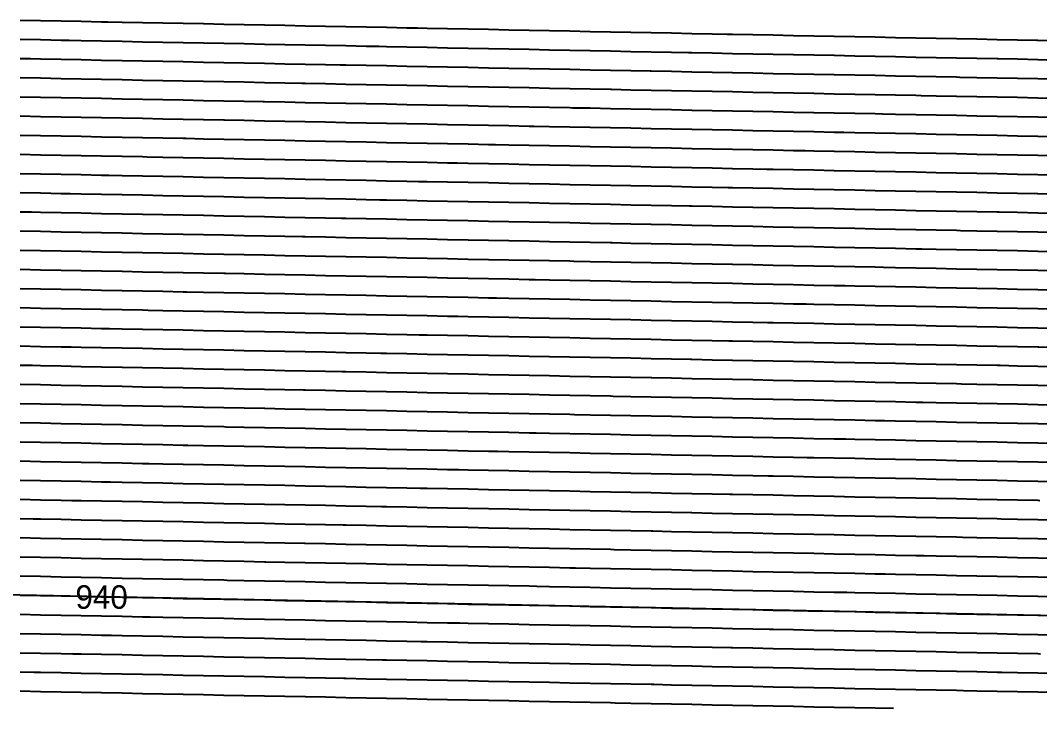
# Model space of a CAD drawing. Header units: metres. Extents: x 2416 to 4584, y 31 to 133.
# Drawn here: x 3810.2 to 3918.8, y 32.7 to 106 of the extents above; entities that cross this region are included whole.
import ezdxf
from ezdxf.enums import TextEntityAlignment as Align

# ---------------------------------------------------------------- set-up
doc = ezdxf.new("R2010")
doc.units = ezdxf.units.M
for name, color, linetype in [('Vs_1000', 7, 'Continuous'), ('Vs_1020', 7, 'Continuous'), ('Vs_1040', 7, 'Continuous'), ('Vs_340', 7, 'Continuous'), ('Vs_360', 7, 'Continuous'), ('Vs_380', 7, 'Continuous'), ('Vs_400', 7, 'Continuous'), ('Vs_420', 7, 'Continuous'), ('Vs_440', 7, 'Continuous'), ('Vs_460', 7, 'Continuous'), ('Vs_480', 7, 'Continuous'), ('Vs_500', 7, 'Continuous'), ('Vs_520', 7, 'Continuous'), ('Vs_540', 7, 'Continuous'), ('Vs_560', 7, 'Continuous'), ('Vs_580', 7, 'Continuous'), ('Vs_600', 7, 'Continuous'), ('Vs_620', 7, 'Continuous'), ('Vs_640', 7, 'Continuous'), ('Vs_660', 7, 'Continuous'), ('Vs_680', 7, 'Continuous'), ('Vs_700', 7, 'Continuous'), ('Vs_720', 7, 'Continuous'), ('Vs_740', 7, 'Continuous'), ('Vs_760', 7, 'Continuous'), ('Vs_780', 7, 'Continuous'), ('Vs_800', 7, 'Continuous'), ('Vs_820', 7, 'Continuous'), ('Vs_840', 7, 'Continuous'), ('Vs_860', 7, 'Continuous'), ('Vs_880', 7, 'Continuous'), ('Vs_900', 7, 'Continuous'), ('Vs_920', 7, 'Continuous'), ('Vs_940', 7, 'Continuous'), ('Vs_960', 7, 'Continuous'), ('Vs_980', 7, 'Continuous')]:
    doc.layers.add(name, color=color, linetype=linetype)

msp = doc.modelspace()

# ---------------------------------------------------------------- linework, layer by layer
at = {"layer": 'Vs_1000'}
msp.add_lwpolyline([(3920.77, 36.45), (3918.6, 36.5), (3916.44, 36.54), (3914.78, 36.57), (3914.27, 36.58), (3912.1, 36.63), (3909.93, 36.67), (3907.76, 36.71), (3905.59, 36.75), (3903.43, 36.8), (3901.26, 36.84), (3899.09, 36.88), (3896.92, 36.93), (3894.75, 36.97), (3892.59, 37.01), (3890.42, 37.06), (3888.25, 37.1), (3886.08, 37.14), (3883.91, 37.18), (3881.79, 37.23), (3881.75, 37.23), (3879.58, 37.27), (3877.41, 37.31), (3875.24, 37.36), (3873.07, 37.4), (3870.91, 37.44), (3868.74, 37.48), (3866.57, 37.53), (3864.4, 37.57), (3862.23, 37.61), (3860.07, 37.66), (3857.9, 37.7), (3855.73, 37.74), (3853.56, 37.79), (3851.39, 37.83), (3849.22, 37.87), (3848.8, 37.88), (3847.06, 37.91), (3844.89, 37.96), (3842.72, 38), (3840.55, 38.04), (3838.38, 38.09), (3836.22, 38.13), (3834.05, 38.17), (3831.88, 38.21), (3829.71, 38.26), (3827.54, 38.3), (3825.38, 38.34), (3823.21, 38.39), (3821.04, 38.43), (3818.87, 38.47), (3816.7, 38.51), (3815.8, 38.53), (3814.54, 38.56), (3812.37, 38.6), (3810.2, 38.64)], dxfattribs=at)
at = {"layer": 'Vs_1020'}
msp.add_lwpolyline([(3920.77, 34.41), (3918.6, 34.46), (3916.44, 34.5), (3914.27, 34.54), (3912.1, 34.58), (3910.67, 34.61), (3909.93, 34.63), (3907.76, 34.67), (3905.59, 34.71), (3903.43, 34.76), (3901.26, 34.8), (3899.09, 34.84), (3896.92, 34.89), (3894.75, 34.93), (3892.59, 34.97), (3890.42, 35.01), (3888.25, 35.06), (3886.08, 35.1), (3883.91, 35.14), (3881.75, 35.19), (3879.58, 35.23), (3877.68, 35.27), (3877.41, 35.27), (3875.24, 35.31), (3873.07, 35.36), (3870.91, 35.4), (3868.74, 35.44), (3866.57, 35.49), (3864.4, 35.53), (3862.23, 35.57), (3860.07, 35.62), (3857.9, 35.66), (3855.73, 35.7), (3853.56, 35.74), (3851.39, 35.79), (3849.22, 35.83), (3847.06, 35.87), (3844.89, 35.92), (3844.68, 35.92), (3842.72, 35.96), (3840.55, 36), (3838.38, 36.04), (3836.22, 36.09), (3834.05, 36.13), (3831.88, 36.17), (3829.71, 36.22), (3827.54, 36.26), (3825.38, 36.3), (3823.21, 36.34), (3821.04, 36.39), (3818.87, 36.43), (3816.7, 36.47), (3814.54, 36.52), (3812.37, 36.56), (3811.69, 36.57), (3810.2, 36.6)], dxfattribs=at)
at = {"layer": 'Vs_1040'}
msp.add_lwpolyline([(3903.24, 32.72), (3901.26, 32.76), (3899.09, 32.8), (3896.92, 32.84), (3894.75, 32.89), (3892.59, 32.93), (3890.42, 32.97), (3888.25, 33.02), (3886.08, 33.06), (3883.91, 33.1), (3881.75, 33.14), (3879.58, 33.19), (3877.41, 33.23), (3875.24, 33.27), (3873.56, 33.31), (3873.07, 33.32), (3870.91, 33.36), (3868.74, 33.4), (3866.57, 33.45), (3864.4, 33.49), (3862.23, 33.53), (3860.07, 33.57), (3857.9, 33.62), (3855.73, 33.66), (3853.56, 33.7), (3851.39, 33.75), (3849.22, 33.79), (3847.06, 33.83), (3844.89, 33.87), (3842.72, 33.92), (3840.57, 33.96), (3840.55, 33.96), (3838.38, 34), (3836.22, 34.05), (3834.05, 34.09), (3831.88, 34.13), (3829.71, 34.17), (3827.54, 34.22), (3825.38, 34.26), (3823.21, 34.3), (3821.04, 34.35), (3818.87, 34.39), (3816.7, 34.43), (3814.54, 34.48), (3812.37, 34.52), (3810.2, 34.56)], dxfattribs=at)
at = {"layer": 'Vs_340'}
msp.add_lwpolyline([(3920.77, 103.81), (3918.6, 103.86), (3918.5, 103.86), (3916.44, 103.9), (3914.27, 103.94), (3912.1, 103.99), (3909.93, 104.03), (3907.76, 104.07), (3905.59, 104.11), (3903.43, 104.16), (3901.26, 104.2), (3899.09, 104.24), (3896.92, 104.29), (3894.75, 104.33), (3892.59, 104.37), (3890.42, 104.42), (3888.25, 104.46), (3886.08, 104.5), (3885.51, 104.51), (3883.91, 104.54), (3881.75, 104.59), (3879.58, 104.63), (3877.41, 104.67), (3875.24, 104.72), (3873.07, 104.76), (3870.91, 104.8), (3868.74, 104.84), (3866.57, 104.89), (3864.4, 104.93), (3862.23, 104.97), (3860.07, 105.02), (3857.9, 105.06), (3855.73, 105.1), (3853.56, 105.15), (3852.52, 105.17), (3851.39, 105.19), (3849.22, 105.23), (3847.06, 105.27), (3844.89, 105.32), (3842.72, 105.36), (3840.55, 105.4), (3838.38, 105.45), (3836.22, 105.49), (3834.05, 105.53), (3831.88, 105.57), (3829.71, 105.62), (3827.54, 105.66), (3825.38, 105.7), (3823.21, 105.75), (3821.04, 105.79), (3819.52, 105.82), (3818.87, 105.83), (3816.7, 105.87), (3814.54, 105.92), (3812.37, 105.96), (3810.2, 106)], dxfattribs=at)
at = {"layer": 'Vs_360'}
msp.add_lwpolyline([(3920.77, 101.77), (3918.6, 101.82), (3916.44, 101.86), (3914.39, 101.9), (3914.27, 101.9), (3912.1, 101.94), (3909.93, 101.99), (3907.76, 102.03), (3905.59, 102.07), (3903.43, 102.12), (3901.26, 102.16), (3899.09, 102.2), (3896.92, 102.25), (3894.75, 102.29), (3892.59, 102.33), (3890.42, 102.37), (3888.25, 102.42), (3886.08, 102.46), (3883.91, 102.5), (3881.75, 102.55), (3881.4, 102.55), (3879.58, 102.59), (3877.41, 102.63), (3875.24, 102.67), (3873.07, 102.72), (3870.91, 102.76), (3868.74, 102.8), (3866.57, 102.85), (3864.4, 102.89), (3862.23, 102.93), (3860.07, 102.98), (3857.9, 103.02), (3855.73, 103.06), (3853.56, 103.1), (3851.39, 103.15), (3849.22, 103.19), (3848.4, 103.21), (3847.06, 103.23), (3844.89, 103.28), (3842.72, 103.32), (3840.55, 103.36), (3838.38, 103.4), (3836.22, 103.45), (3834.05, 103.49), (3831.88, 103.53), (3829.71, 103.58), (3827.54, 103.62), (3825.38, 103.66), (3823.21, 103.7), (3821.04, 103.75), (3818.87, 103.79), (3816.7, 103.83), (3815.41, 103.86), (3814.54, 103.88), (3812.37, 103.92), (3810.2, 103.96)], dxfattribs=at)
at = {"layer": 'Vs_380'}
msp.add_lwpolyline([(3920.77, 99.73), (3918.6, 99.77), (3916.44, 99.82), (3914.27, 99.86), (3912.1, 99.9), (3910.28, 99.94), (3909.93, 99.95), (3907.76, 99.99), (3905.59, 100.03), (3903.43, 100.08), (3901.26, 100.12), (3899.09, 100.16), (3896.92, 100.2), (3894.75, 100.25), (3892.59, 100.29), (3890.42, 100.33), (3888.25, 100.38), (3886.08, 100.42), (3883.91, 100.46), (3881.75, 100.5), (3879.58, 100.55), (3877.41, 100.59), (3877.29, 100.59), (3875.24, 100.63), (3873.07, 100.68), (3870.91, 100.72), (3868.74, 100.76), (3866.57, 100.81), (3864.4, 100.85), (3862.23, 100.89), (3860.07, 100.93), (3857.9, 100.98), (3855.73, 101.02), (3853.56, 101.06), (3851.39, 101.11), (3849.22, 101.15), (3847.06, 101.19), (3844.89, 101.23), (3844.29, 101.25), (3842.72, 101.28), (3840.55, 101.32), (3838.38, 101.36), (3836.22, 101.41), (3834.05, 101.45), (3831.88, 101.49), (3829.71, 101.53), (3827.54, 101.58), (3825.38, 101.62), (3823.21, 101.66), (3821.04, 101.71), (3818.87, 101.75), (3816.7, 101.79), (3814.54, 101.84), (3812.37, 101.88), (3811.3, 101.9), (3810.2, 101.92)], dxfattribs=at)
at = {"layer": 'Vs_400'}
msp.add_lwpolyline([(3920.77, 97.69), (3918.6, 97.73), (3916.44, 97.78), (3914.27, 97.82), (3912.1, 97.86), (3909.93, 97.91), (3907.76, 97.95), (3906.17, 97.98), (3905.59, 97.99), (3903.43, 98.03), (3901.26, 98.08), (3899.09, 98.12), (3896.92, 98.16), (3894.75, 98.21), (3892.59, 98.25), (3890.42, 98.29), (3888.25, 98.33), (3886.08, 98.38), (3883.91, 98.42), (3881.75, 98.46), (3879.58, 98.51), (3877.41, 98.55), (3875.24, 98.59), (3873.17, 98.63), (3873.07, 98.64), (3870.91, 98.68), (3868.74, 98.72), (3866.57, 98.76), (3864.4, 98.81), (3862.23, 98.85), (3860.07, 98.89), (3857.9, 98.94), (3855.73, 98.98), (3853.56, 99.02), (3851.39, 99.06), (3849.22, 99.11), (3847.06, 99.15), (3844.89, 99.19), (3842.72, 99.24), (3840.55, 99.28), (3840.18, 99.29), (3838.38, 99.32), (3836.22, 99.36), (3834.05, 99.41), (3831.88, 99.45), (3829.71, 99.49), (3827.54, 99.54), (3825.38, 99.58), (3823.21, 99.62), (3821.04, 99.67), (3818.87, 99.71), (3816.7, 99.75), (3814.54, 99.79), (3812.37, 99.84), (3810.2, 99.88)], dxfattribs=at)
at = {"layer": 'Vs_420'}
msp.add_lwpolyline([(3920.77, 95.65), (3918.6, 95.69), (3916.44, 95.74), (3914.27, 95.78), (3912.1, 95.82), (3909.93, 95.86), (3907.76, 95.91), (3905.59, 95.95), (3903.43, 95.99), (3902.05, 96.02), (3901.26, 96.04), (3899.09, 96.08), (3896.92, 96.12), (3894.75, 96.16), (3892.59, 96.21), (3890.42, 96.25), (3888.25, 96.29), (3886.08, 96.34), (3883.91, 96.38), (3881.75, 96.42), (3879.58, 96.47), (3877.41, 96.51), (3875.24, 96.55), (3873.07, 96.59), (3870.91, 96.64), (3869.06, 96.67), (3868.74, 96.68), (3866.57, 96.72), (3864.4, 96.77), (3862.23, 96.81), (3860.07, 96.85), (3857.9, 96.89), (3855.73, 96.94), (3853.56, 96.98), (3851.39, 97.02), (3849.22, 97.07), (3847.06, 97.11), (3844.89, 97.15), (3842.72, 97.19), (3840.55, 97.24), (3838.38, 97.28), (3836.22, 97.32), (3836.07, 97.33), (3834.05, 97.37), (3831.88, 97.41), (3829.71, 97.45), (3827.54, 97.5), (3825.38, 97.54), (3823.21, 97.58), (3821.04, 97.62), (3818.87, 97.67), (3816.7, 97.71), (3814.54, 97.75), (3812.37, 97.8), (3810.2, 97.84)], dxfattribs=at)
at = {"layer": 'Vs_440'}
msp.add_lwpolyline([(3920.77, 93.61), (3918.6, 93.65), (3916.44, 93.69), (3914.27, 93.74), (3912.1, 93.78), (3909.93, 93.82), (3907.76, 93.87), (3905.59, 93.91), (3903.43, 93.95), (3901.26, 93.99), (3899.09, 94.04), (3897.94, 94.06), (3896.92, 94.08), (3894.75, 94.12), (3892.59, 94.17), (3890.42, 94.21), (3888.25, 94.25), (3886.08, 94.3), (3883.91, 94.34), (3881.75, 94.38), (3879.58, 94.42), (3877.41, 94.47), (3875.24, 94.51), (3873.07, 94.55), (3870.91, 94.6), (3868.74, 94.64), (3866.57, 94.68), (3864.95, 94.71), (3864.4, 94.72), (3862.23, 94.77), (3860.07, 94.81), (3857.9, 94.85), (3855.73, 94.9), (3853.56, 94.94), (3851.39, 94.98), (3849.22, 95.02), (3847.06, 95.07), (3844.89, 95.11), (3842.72, 95.15), (3840.55, 95.2), (3838.38, 95.24), (3836.22, 95.28), (3834.05, 95.33), (3831.96, 95.37), (3831.88, 95.37), (3829.71, 95.41), (3827.54, 95.45), (3825.38, 95.5), (3823.21, 95.54), (3821.04, 95.58), (3818.87, 95.63), (3816.7, 95.67), (3814.54, 95.71), (3812.37, 95.75), (3810.2, 95.8)], dxfattribs=at)
at = {"layer": 'Vs_460'}
msp.add_lwpolyline([(3920.77, 91.57), (3918.6, 91.61), (3916.44, 91.65), (3914.27, 91.7), (3912.1, 91.74), (3909.93, 91.78), (3907.76, 91.82), (3905.59, 91.87), (3903.43, 91.91), (3901.26, 91.95), (3899.09, 92), (3896.92, 92.04), (3894.75, 92.08), (3893.83, 92.1), (3892.59, 92.13), (3890.42, 92.17), (3888.25, 92.21), (3886.08, 92.25), (3883.91, 92.3), (3881.75, 92.34), (3879.58, 92.38), (3877.41, 92.43), (3875.24, 92.47), (3873.07, 92.51), (3870.91, 92.55), (3868.74, 92.6), (3866.57, 92.64), (3864.4, 92.68), (3862.23, 92.73), (3860.84, 92.75), (3860.07, 92.77), (3857.9, 92.81), (3855.73, 92.85), (3853.56, 92.9), (3851.39, 92.94), (3849.22, 92.98), (3847.06, 93.03), (3844.89, 93.07), (3842.72, 93.11), (3840.55, 93.16), (3838.38, 93.2), (3836.22, 93.24), (3834.05, 93.28), (3831.88, 93.33), (3829.71, 93.37), (3827.85, 93.41), (3827.54, 93.41), (3825.38, 93.46), (3823.21, 93.5), (3821.04, 93.54), (3818.87, 93.58), (3816.7, 93.63), (3814.54, 93.67), (3812.37, 93.71), (3810.2, 93.76)], dxfattribs=at)
at = {"layer": 'Vs_480'}
msp.add_lwpolyline([(3920.77, 89.53), (3918.6, 89.57), (3916.44, 89.61), (3914.27, 89.65), (3912.1, 89.7), (3909.93, 89.74), (3907.76, 89.78), (3905.59, 89.83), (3903.43, 89.87), (3901.26, 89.91), (3899.09, 89.96), (3896.92, 90), (3894.75, 90.04), (3892.59, 90.08), (3890.42, 90.13), (3889.72, 90.14), (3888.25, 90.17), (3886.08, 90.21), (3883.91, 90.26), (3881.75, 90.3), (3879.58, 90.34), (3877.41, 90.38), (3875.24, 90.43), (3873.07, 90.47), (3870.91, 90.51), (3868.74, 90.56), (3866.57, 90.6), (3864.4, 90.64), (3862.23, 90.68), (3860.07, 90.73), (3857.9, 90.77), (3856.73, 90.79), (3855.73, 90.81), (3853.56, 90.86), (3851.39, 90.9), (3849.22, 90.94), (3847.06, 90.99), (3844.89, 91.03), (3842.72, 91.07), (3840.55, 91.11), (3838.38, 91.16), (3836.22, 91.2), (3834.05, 91.24), (3831.88, 91.29), (3829.71, 91.33), (3827.54, 91.37), (3825.38, 91.41), (3823.73, 91.45), (3823.21, 91.46), (3821.04, 91.5), (3818.87, 91.54), (3816.7, 91.59), (3814.54, 91.63), (3812.37, 91.67), (3810.2, 91.72)], dxfattribs=at)
at = {"layer": 'Vs_500'}
msp.add_lwpolyline([(3920.77, 87.48), (3918.6, 87.53), (3918.6, 87.53), (3916.44, 87.57), (3914.27, 87.61), (3912.1, 87.66), (3909.93, 87.7), (3907.76, 87.74), (3905.59, 87.79), (3903.43, 87.83), (3901.26, 87.87), (3899.09, 87.91), (3896.92, 87.96), (3894.75, 88), (3892.59, 88.04), (3890.42, 88.09), (3888.25, 88.13), (3886.08, 88.17), (3885.61, 88.18), (3883.91, 88.21), (3881.75, 88.26), (3879.58, 88.3), (3877.41, 88.34), (3875.24, 88.39), (3873.07, 88.43), (3870.91, 88.47), (3868.74, 88.51), (3866.57, 88.56), (3864.4, 88.6), (3862.23, 88.64), (3860.07, 88.69), (3857.9, 88.73), (3855.73, 88.77), (3853.56, 88.82), (3852.61, 88.83), (3851.39, 88.86), (3849.22, 88.9), (3847.06, 88.94), (3844.89, 88.99), (3842.72, 89.03), (3840.55, 89.07), (3838.38, 89.12), (3836.22, 89.16), (3834.05, 89.2), (3831.88, 89.24), (3829.71, 89.29), (3827.54, 89.33), (3825.38, 89.37), (3823.21, 89.42), (3821.04, 89.46), (3819.62, 89.49), (3818.87, 89.5), (3816.7, 89.55), (3814.54, 89.59), (3812.37, 89.63), (3810.2, 89.67)], dxfattribs=at)
at = {"layer": 'Vs_520'}
msp.add_lwpolyline([(3920.77, 85.44), (3918.6, 85.49), (3916.44, 85.53), (3914.49, 85.57), (3914.27, 85.57), (3912.1, 85.62), (3909.93, 85.66), (3907.76, 85.7), (3905.59, 85.74), (3903.43, 85.79), (3901.26, 85.83), (3899.09, 85.87), (3896.92, 85.92), (3894.75, 85.96), (3892.59, 86), (3890.42, 86.04), (3888.25, 86.09), (3886.08, 86.13), (3883.91, 86.17), (3881.75, 86.22), (3881.5, 86.22), (3879.58, 86.26), (3877.41, 86.3), (3875.24, 86.34), (3873.07, 86.39), (3870.91, 86.43), (3868.74, 86.47), (3866.57, 86.52), (3864.4, 86.56), (3862.23, 86.6), (3860.07, 86.65), (3857.9, 86.69), (3855.73, 86.73), (3853.56, 86.77), (3851.39, 86.82), (3849.22, 86.86), (3848.5, 86.87), (3847.06, 86.9), (3844.89, 86.95), (3842.72, 86.99), (3840.55, 87.03), (3838.38, 87.07), (3836.22, 87.12), (3834.05, 87.16), (3831.88, 87.2), (3829.71, 87.25), (3827.54, 87.29), (3825.38, 87.33), (3823.21, 87.38), (3821.04, 87.42), (3818.87, 87.46), (3816.7, 87.5), (3815.51, 87.53), (3814.54, 87.55), (3812.37, 87.59), (3810.2, 87.63)], dxfattribs=at)
at = {"layer": 'Vs_540'}
msp.add_lwpolyline([(3920.77, 83.4), (3918.6, 83.45), (3916.44, 83.49), (3914.27, 83.53), (3912.1, 83.57), (3910.38, 83.61), (3909.93, 83.62), (3907.76, 83.66), (3905.59, 83.7), (3903.43, 83.75), (3901.26, 83.79), (3899.09, 83.83), (3896.92, 83.87), (3894.75, 83.92), (3892.59, 83.96), (3890.42, 84), (3888.25, 84.05), (3886.08, 84.09), (3883.91, 84.13), (3881.75, 84.17), (3879.58, 84.22), (3877.41, 84.26), (3877.38, 84.26), (3875.24, 84.3), (3873.07, 84.35), (3870.91, 84.39), (3868.74, 84.43), (3866.57, 84.48), (3864.4, 84.52), (3862.23, 84.56), (3860.07, 84.6), (3857.9, 84.65), (3855.73, 84.69), (3853.56, 84.73), (3851.39, 84.78), (3849.22, 84.82), (3847.06, 84.86), (3844.89, 84.9), (3844.39, 84.91), (3842.72, 84.95), (3840.55, 84.99), (3838.38, 85.03), (3836.22, 85.08), (3834.05, 85.12), (3831.88, 85.16), (3829.71, 85.21), (3827.54, 85.25), (3825.38, 85.29), (3823.21, 85.33), (3821.04, 85.38), (3818.87, 85.42), (3816.7, 85.46), (3814.54, 85.51), (3812.37, 85.55), (3811.4, 85.57), (3810.2, 85.59)], dxfattribs=at)
at = {"layer": 'Vs_560'}
msp.add_lwpolyline([(3920.77, 81.36), (3918.6, 81.4), (3916.44, 81.45), (3914.27, 81.49), (3912.1, 81.53), (3909.93, 81.58), (3907.76, 81.62), (3906.26, 81.65), (3905.59, 81.66), (3903.43, 81.7), (3901.26, 81.75), (3899.09, 81.79), (3896.92, 81.83), (3894.75, 81.88), (3892.59, 81.92), (3890.42, 81.96), (3888.25, 82), (3886.08, 82.05), (3883.91, 82.09), (3881.75, 82.13), (3879.58, 82.18), (3877.41, 82.22), (3875.24, 82.26), (3873.27, 82.3), (3873.07, 82.31), (3870.91, 82.35), (3868.74, 82.39), (3866.57, 82.43), (3864.4, 82.48), (3862.23, 82.52), (3860.07, 82.56), (3857.9, 82.61), (3855.73, 82.65), (3853.56, 82.69), (3851.39, 82.73), (3849.22, 82.78), (3847.06, 82.82), (3844.89, 82.86), (3842.72, 82.91), (3840.55, 82.95), (3840.28, 82.95), (3838.38, 82.99), (3836.22, 83.04), (3834.05, 83.08), (3831.88, 83.12), (3829.71, 83.16), (3827.54, 83.21), (3825.38, 83.25), (3823.21, 83.29), (3821.04, 83.34), (3818.87, 83.38), (3816.7, 83.42), (3814.54, 83.46), (3812.37, 83.51), (3810.2, 83.55)], dxfattribs=at)
at = {"layer": 'Vs_580'}
msp.add_lwpolyline([(3920.77, 79.32), (3918.6, 79.36), (3916.44, 79.41), (3914.27, 79.45), (3912.1, 79.49), (3909.93, 79.53), (3907.76, 79.58), (3905.59, 79.62), (3903.43, 79.66), (3902.15, 79.69), (3901.26, 79.71), (3899.09, 79.75), (3896.92, 79.79), (3894.75, 79.83), (3892.59, 79.88), (3890.42, 79.92), (3888.25, 79.96), (3886.08, 80.01), (3883.91, 80.05), (3881.75, 80.09), (3879.58, 80.14), (3877.41, 80.18), (3875.24, 80.22), (3873.07, 80.26), (3870.91, 80.31), (3869.16, 80.34), (3868.74, 80.35), (3866.57, 80.39), (3864.4, 80.44), (3862.23, 80.48), (3860.07, 80.52), (3857.9, 80.56), (3855.73, 80.61), (3853.56, 80.65), (3851.39, 80.69), (3849.22, 80.74), (3847.06, 80.78), (3844.89, 80.82), (3842.72, 80.87), (3840.55, 80.91), (3838.38, 80.95), (3836.22, 80.99), (3836.17, 80.99), (3834.05, 81.04), (3831.88, 81.08), (3829.71, 81.12), (3827.54, 81.17), (3825.38, 81.21), (3823.21, 81.25), (3821.04, 81.29), (3818.87, 81.34), (3816.7, 81.38), (3814.54, 81.42), (3812.37, 81.47), (3810.2, 81.51)], dxfattribs=at)
at = {"layer": 'Vs_600'}
msp.add_lwpolyline([(3920.77, 77.28), (3918.6, 77.32), (3916.44, 77.36), (3914.27, 77.41), (3912.1, 77.45), (3909.93, 77.49), (3907.76, 77.54), (3905.59, 77.58), (3903.43, 77.62), (3901.26, 77.66), (3899.09, 77.71), (3898.04, 77.73), (3896.92, 77.75), (3894.75, 77.79), (3892.59, 77.84), (3890.42, 77.88), (3888.25, 77.92), (3886.08, 77.97), (3883.91, 78.01), (3881.75, 78.05), (3879.58, 78.09), (3877.41, 78.14), (3875.24, 78.18), (3873.07, 78.22), (3870.91, 78.27), (3868.74, 78.31), (3866.57, 78.35), (3865.05, 78.38), (3864.4, 78.39), (3862.23, 78.44), (3860.07, 78.48), (3857.9, 78.52), (3855.73, 78.57), (3853.56, 78.61), (3851.39, 78.65), (3849.22, 78.7), (3847.06, 78.74), (3844.89, 78.78), (3842.72, 78.82), (3840.55, 78.87), (3838.38, 78.91), (3836.22, 78.95), (3834.05, 79), (3832.05, 79.04), (3831.88, 79.04), (3829.71, 79.08), (3827.54, 79.12), (3825.38, 79.17), (3823.21, 79.21), (3821.04, 79.25), (3818.87, 79.3), (3816.7, 79.34), (3814.54, 79.38), (3812.37, 79.42), (3810.2, 79.47)], dxfattribs=at)
at = {"layer": 'Vs_620'}
msp.add_lwpolyline([(3920.77, 75.24), (3918.6, 75.28), (3916.44, 75.32), (3914.27, 75.37), (3912.1, 75.41), (3909.93, 75.45), (3907.76, 75.49), (3905.59, 75.54), (3903.43, 75.58), (3901.26, 75.62), (3899.09, 75.67), (3896.92, 75.71), (3894.75, 75.75), (3893.93, 75.77), (3892.59, 75.8), (3890.42, 75.84), (3888.25, 75.88), (3886.08, 75.92), (3883.91, 75.97), (3881.75, 76.01), (3879.58, 76.05), (3877.41, 76.1), (3875.24, 76.14), (3873.07, 76.18), (3870.91, 76.22), (3868.74, 76.27), (3866.57, 76.31), (3864.4, 76.35), (3862.23, 76.4), (3860.94, 76.42), (3860.07, 76.44), (3857.9, 76.48), (3855.73, 76.53), (3853.56, 76.57), (3851.39, 76.61), (3849.22, 76.65), (3847.06, 76.7), (3844.89, 76.74), (3842.72, 76.78), (3840.55, 76.83), (3838.38, 76.87), (3836.22, 76.91), (3834.05, 76.95), (3831.88, 77), (3829.71, 77.04), (3827.94, 77.08), (3827.54, 77.08), (3825.38, 77.13), (3823.21, 77.17), (3821.04, 77.21), (3818.87, 77.25), (3816.7, 77.3), (3814.54, 77.34), (3812.37, 77.38), (3810.2, 77.43)], dxfattribs=at)
at = {"layer": 'Vs_640'}
msp.add_lwpolyline([(3920.77, 73.2), (3918.6, 73.24), (3916.44, 73.28), (3914.27, 73.32), (3912.1, 73.37), (3909.93, 73.41), (3907.76, 73.45), (3905.59, 73.5), (3903.43, 73.54), (3901.26, 73.58), (3899.09, 73.63), (3896.92, 73.67), (3894.75, 73.71), (3892.59, 73.75), (3890.42, 73.8), (3889.82, 73.81), (3888.25, 73.84), (3886.08, 73.88), (3883.91, 73.93), (3881.75, 73.97), (3879.58, 74.01), (3877.41, 74.05), (3875.24, 74.1), (3873.07, 74.14), (3870.91, 74.18), (3868.74, 74.23), (3866.57, 74.27), (3864.4, 74.31), (3862.23, 74.36), (3860.07, 74.4), (3857.9, 74.44), (3856.82, 74.46), (3855.73, 74.48), (3853.56, 74.53), (3851.39, 74.57), (3849.22, 74.61), (3847.06, 74.66), (3844.89, 74.7), (3842.72, 74.74), (3840.55, 74.78), (3838.38, 74.83), (3836.22, 74.87), (3834.05, 74.91), (3831.88, 74.96), (3829.71, 75), (3827.54, 75.04), (3825.38, 75.08), (3823.83, 75.12), (3823.21, 75.13), (3821.04, 75.17), (3818.87, 75.21), (3816.7, 75.26), (3814.54, 75.3), (3812.37, 75.34), (3810.2, 75.39)], dxfattribs=at)
at = {"layer": 'Vs_660'}
msp.add_lwpolyline([(3920.77, 71.15), (3918.7, 71.2), (3918.6, 71.2), (3916.44, 71.24), (3914.27, 71.28), (3912.1, 71.33), (3909.93, 71.37), (3907.76, 71.41), (3905.59, 71.46), (3903.43, 71.5), (3901.26, 71.54), (3899.09, 71.58), (3896.92, 71.63), (3894.75, 71.67), (3892.59, 71.71), (3890.42, 71.76), (3888.25, 71.8), (3886.08, 71.84), (3885.7, 71.85), (3883.91, 71.88), (3881.75, 71.93), (3879.58, 71.97), (3877.41, 72.01), (3875.24, 72.06), (3873.07, 72.1), (3870.91, 72.14), (3868.74, 72.19), (3866.57, 72.23), (3864.4, 72.27), (3862.23, 72.31), (3860.07, 72.36), (3857.9, 72.4), (3855.73, 72.44), (3853.56, 72.49), (3852.71, 72.5), (3851.39, 72.53), (3849.22, 72.57), (3847.06, 72.61), (3844.89, 72.66), (3842.72, 72.7), (3840.55, 72.74), (3838.38, 72.79), (3836.22, 72.83), (3834.05, 72.87), (3831.88, 72.91), (3829.71, 72.96), (3827.54, 73), (3825.38, 73.04), (3823.21, 73.09), (3821.04, 73.13), (3819.72, 73.16), (3818.87, 73.17), (3816.7, 73.22), (3814.54, 73.26), (3812.37, 73.3), (3810.2, 73.34)], dxfattribs=at)
at = {"layer": 'Vs_680'}
msp.add_lwpolyline([(3920.77, 69.11), (3918.6, 69.16), (3916.44, 69.2), (3914.59, 69.24), (3914.27, 69.24), (3912.1, 69.29), (3909.93, 69.33), (3907.76, 69.37), (3905.59, 69.41), (3903.43, 69.46), (3901.26, 69.5), (3899.09, 69.54), (3896.92, 69.59), (3894.75, 69.63), (3892.59, 69.67), (3890.42, 69.71), (3888.25, 69.76), (3886.08, 69.8), (3883.91, 69.84), (3881.75, 69.89), (3881.59, 69.89), (3879.58, 69.93), (3877.41, 69.97), (3875.24, 70.02), (3873.07, 70.06), (3870.91, 70.1), (3868.74, 70.14), (3866.57, 70.19), (3864.4, 70.23), (3862.23, 70.27), (3860.07, 70.32), (3857.9, 70.36), (3855.73, 70.4), (3853.56, 70.44), (3851.39, 70.49), (3849.22, 70.53), (3848.6, 70.54), (3847.06, 70.57), (3844.89, 70.62), (3842.72, 70.66), (3840.55, 70.7), (3838.38, 70.74), (3836.22, 70.79), (3834.05, 70.83), (3831.88, 70.87), (3829.71, 70.92), (3827.54, 70.96), (3825.38, 71), (3823.21, 71.05), (3821.04, 71.09), (3818.87, 71.13), (3816.7, 71.17), (3815.61, 71.2), (3814.54, 71.22), (3812.37, 71.26), (3810.2, 71.3)], dxfattribs=at)
at = {"layer": 'Vs_700'}
msp.add_lwpolyline([(3920.77, 67.07), (3918.6, 67.12), (3916.44, 67.16), (3914.27, 67.2), (3912.1, 67.24), (3910.47, 67.28), (3909.93, 67.29), (3907.76, 67.33), (3905.59, 67.37), (3903.43, 67.42), (3901.26, 67.46), (3899.09, 67.5), (3896.92, 67.54), (3894.75, 67.59), (3892.59, 67.63), (3890.42, 67.67), (3888.25, 67.72), (3886.08, 67.76), (3883.91, 67.8), (3881.75, 67.85), (3879.58, 67.89), (3877.48, 67.93), (3877.41, 67.93), (3875.24, 67.97), (3873.07, 68.02), (3870.91, 68.06), (3868.74, 68.1), (3866.57, 68.15), (3864.4, 68.19), (3862.23, 68.23), (3860.07, 68.27), (3857.9, 68.32), (3855.73, 68.36), (3853.56, 68.4), (3851.39, 68.45), (3849.22, 68.49), (3847.06, 68.53), (3844.89, 68.57), (3844.49, 68.58), (3842.72, 68.62), (3840.55, 68.66), (3838.38, 68.7), (3836.22, 68.75), (3834.05, 68.79), (3831.88, 68.83), (3829.71, 68.88), (3827.54, 68.92), (3825.38, 68.96), (3823.21, 69), (3821.04, 69.05), (3818.87, 69.09), (3816.7, 69.13), (3814.54, 69.18), (3812.37, 69.22), (3811.5, 69.24), (3810.2, 69.26)], dxfattribs=at)
at = {"layer": 'Vs_720'}
msp.add_lwpolyline([(3920.77, 65.03), (3918.6, 65.07), (3916.44, 65.12), (3914.27, 65.16), (3912.1, 65.2), (3909.93, 65.25), (3907.76, 65.29), (3906.36, 65.32), (3905.59, 65.33), (3903.43, 65.37), (3901.26, 65.42), (3899.09, 65.46), (3896.92, 65.5), (3894.75, 65.55), (3892.59, 65.59), (3890.42, 65.63), (3888.25, 65.68), (3886.08, 65.72), (3883.91, 65.76), (3881.75, 65.8), (3879.58, 65.85), (3877.41, 65.89), (3875.24, 65.93), (3873.37, 65.97), (3873.07, 65.98), (3870.91, 66.02), (3868.74, 66.06), (3866.57, 66.1), (3864.4, 66.15), (3862.23, 66.19), (3860.07, 66.23), (3857.9, 66.28), (3855.73, 66.32), (3853.56, 66.36), (3851.39, 66.4), (3849.22, 66.45), (3847.06, 66.49), (3844.89, 66.53), (3842.72, 66.58), (3840.55, 66.62), (3840.38, 66.62), (3838.38, 66.66), (3836.22, 66.71), (3834.05, 66.75), (3831.88, 66.79), (3829.71, 66.83), (3827.54, 66.88), (3825.38, 66.92), (3823.21, 66.96), (3821.04, 67.01), (3818.87, 67.05), (3816.7, 67.09), (3814.54, 67.13), (3812.37, 67.18), (3810.2, 67.22)], dxfattribs=at)
at = {"layer": 'Vs_740'}
msp.add_lwpolyline([(3920.77, 62.99), (3918.6, 63.03), (3916.44, 63.08), (3914.27, 63.12), (3912.1, 63.16), (3909.93, 63.2), (3907.76, 63.25), (3905.59, 63.29), (3903.43, 63.33), (3902.25, 63.36), (3901.26, 63.38), (3899.09, 63.42), (3896.92, 63.46), (3894.75, 63.51), (3892.59, 63.55), (3890.42, 63.59), (3888.25, 63.63), (3886.08, 63.68), (3883.91, 63.72), (3881.75, 63.76), (3879.58, 63.81), (3877.41, 63.85), (3875.24, 63.89), (3873.07, 63.93), (3870.91, 63.98), (3869.26, 64.01), (3868.74, 64.02), (3866.57, 64.06), (3864.4, 64.11), (3862.23, 64.15), (3860.07, 64.19), (3857.9, 64.23), (3855.73, 64.28), (3853.56, 64.32), (3851.39, 64.36), (3849.22, 64.41), (3847.06, 64.45), (3844.89, 64.49), (3842.72, 64.54), (3840.55, 64.58), (3838.38, 64.62), (3836.26, 64.66), (3836.22, 64.66), (3834.05, 64.71), (3831.88, 64.75), (3829.71, 64.79), (3827.54, 64.84), (3825.38, 64.88), (3823.21, 64.92), (3821.04, 64.96), (3818.87, 65.01), (3816.7, 65.05), (3814.54, 65.09), (3812.37, 65.14), (3810.2, 65.18)], dxfattribs=at)
at = {"layer": 'Vs_760'}
msp.add_lwpolyline([(3920.77, 60.95), (3918.6, 60.99), (3916.44, 61.03), (3914.27, 61.08), (3912.1, 61.12), (3909.93, 61.16), (3907.76, 61.21), (3905.59, 61.25), (3903.43, 61.29), (3901.26, 61.34), (3899.09, 61.38), (3898.14, 61.4), (3896.92, 61.42), (3894.75, 61.46), (3892.59, 61.51), (3890.42, 61.55), (3888.25, 61.59), (3886.08, 61.64), (3883.91, 61.68), (3881.75, 61.72), (3879.58, 61.76), (3877.41, 61.81), (3875.24, 61.85), (3873.07, 61.89), (3870.91, 61.94), (3868.74, 61.98), (3866.57, 62.02), (3865.15, 62.05), (3864.4, 62.06), (3862.23, 62.11), (3860.07, 62.15), (3857.9, 62.19), (3855.73, 62.24), (3853.56, 62.28), (3851.39, 62.32), (3849.22, 62.37), (3847.06, 62.41), (3844.89, 62.45), (3842.72, 62.49), (3840.55, 62.54), (3838.38, 62.58), (3836.22, 62.62), (3834.05, 62.67), (3832.15, 62.7), (3831.88, 62.71), (3829.71, 62.75), (3827.54, 62.79), (3825.38, 62.84), (3823.21, 62.88), (3821.04, 62.92), (3818.87, 62.97), (3816.7, 63.01), (3814.54, 63.05), (3812.37, 63.1), (3810.2, 63.14)], dxfattribs=at)
at = {"layer": 'Vs_780'}
msp.add_lwpolyline([(3920.77, 58.91), (3918.6, 58.95), (3916.44, 58.99), (3914.27, 59.04), (3912.1, 59.08), (3909.93, 59.12), (3907.76, 59.17), (3905.59, 59.21), (3903.43, 59.25), (3901.26, 59.29), (3899.09, 59.34), (3896.92, 59.38), (3894.75, 59.42), (3894.03, 59.44), (3892.59, 59.47), (3890.42, 59.51), (3888.25, 59.55), (3886.08, 59.59), (3883.91, 59.64), (3881.75, 59.68), (3879.58, 59.72), (3877.41, 59.77), (3875.24, 59.81), (3873.07, 59.85), (3870.91, 59.89), (3868.74, 59.94), (3866.57, 59.98), (3864.4, 60.02), (3862.23, 60.07), (3861.03, 60.09), (3860.07, 60.11), (3857.9, 60.15), (3855.73, 60.2), (3853.56, 60.24), (3851.39, 60.28), (3849.22, 60.32), (3847.06, 60.37), (3844.89, 60.41), (3842.72, 60.45), (3840.55, 60.5), (3838.38, 60.54), (3836.22, 60.58), (3834.05, 60.62), (3831.88, 60.67), (3829.71, 60.71), (3828.04, 60.74), (3827.54, 60.75), (3825.38, 60.8), (3823.21, 60.84), (3821.04, 60.88), (3818.87, 60.93), (3816.7, 60.97), (3814.54, 61.01), (3812.37, 61.05), (3810.2, 61.1)], dxfattribs=at)
at = {"layer": 'Vs_800'}
msp.add_lwpolyline([(3920.77, 56.87), (3918.6, 56.91), (3916.44, 56.95), (3914.27, 57), (3912.1, 57.04), (3909.93, 57.08), (3907.76, 57.12), (3905.59, 57.17), (3903.43, 57.21), (3901.26, 57.25), (3899.09, 57.3), (3896.92, 57.34), (3894.75, 57.38), (3892.59, 57.42), (3890.42, 57.47), (3889.91, 57.48), (3888.25, 57.51), (3886.08, 57.55), (3883.91, 57.6), (3881.75, 57.64), (3879.58, 57.68), (3877.41, 57.72), (3875.24, 57.77), (3873.07, 57.81), (3870.91, 57.85), (3868.74, 57.9), (3866.57, 57.94), (3864.4, 57.98), (3862.23, 58.03), (3860.07, 58.07), (3857.9, 58.11), (3856.92, 58.13), (3855.73, 58.15), (3853.56, 58.2), (3851.39, 58.24), (3849.22, 58.28), (3847.06, 58.33), (3844.89, 58.37), (3842.72, 58.41), (3840.55, 58.45), (3838.38, 58.5), (3836.22, 58.54), (3834.05, 58.58), (3831.88, 58.63), (3829.71, 58.67), (3827.54, 58.71), (3825.38, 58.76), (3823.93, 58.78), (3823.21, 58.8), (3821.04, 58.84), (3818.87, 58.88), (3816.7, 58.93), (3814.54, 58.97), (3812.37, 59.01), (3810.2, 59.06)], dxfattribs=at)
at = {"layer": 'Vs_820'}
msp.add_lwpolyline([(3918.8, 54.86), (3918.6, 54.87), (3916.44, 54.91), (3914.27, 54.95), (3912.1, 55), (3909.93, 55.04), (3907.76, 55.08), (3905.59, 55.13), (3903.43, 55.17), (3901.26, 55.21), (3899.09, 55.25), (3896.92, 55.3), (3894.75, 55.34), (3892.59, 55.38), (3890.42, 55.43), (3888.25, 55.47), (3886.08, 55.51), (3885.8, 55.52), (3883.91, 55.55), (3881.75, 55.6), (3879.58, 55.64), (3877.41, 55.68), (3875.24, 55.73), (3873.07, 55.77), (3870.91, 55.81), (3868.74, 55.86), (3866.57, 55.9), (3864.4, 55.94), (3862.23, 55.98), (3860.07, 56.03), (3857.9, 56.07), (3855.73, 56.11), (3853.56, 56.16), (3852.81, 56.17), (3851.39, 56.2), (3849.22, 56.24), (3847.06, 56.28), (3844.89, 56.33), (3842.72, 56.37), (3840.55, 56.41), (3838.38, 56.46), (3836.22, 56.5), (3834.05, 56.54), (3831.88, 56.59), (3829.71, 56.63), (3827.54, 56.67), (3825.38, 56.71), (3823.21, 56.76), (3821.04, 56.8), (3819.82, 56.82), (3818.87, 56.84), (3816.7, 56.89), (3814.54, 56.93), (3812.37, 56.97), (3810.2, 57.01)], dxfattribs=at)
at = {"layer": 'Vs_840'}
msp.add_lwpolyline([(3920.77, 52.78), (3918.6, 52.83), (3916.44, 52.87), (3914.68, 52.9), (3914.27, 52.91), (3912.1, 52.96), (3909.93, 53), (3907.76, 53.04), (3905.59, 53.08), (3903.43, 53.13), (3901.26, 53.17), (3899.09, 53.21), (3896.92, 53.26), (3894.75, 53.3), (3892.59, 53.34), (3890.42, 53.38), (3888.25, 53.43), (3886.08, 53.47), (3883.91, 53.51), (3881.75, 53.56), (3881.69, 53.56), (3879.58, 53.6), (3877.41, 53.64), (3875.24, 53.69), (3873.07, 53.73), (3870.91, 53.77), (3868.74, 53.81), (3866.57, 53.86), (3864.4, 53.9), (3862.23, 53.94), (3860.07, 53.99), (3857.9, 54.03), (3855.73, 54.07), (3853.56, 54.11), (3851.39, 54.16), (3849.22, 54.2), (3848.7, 54.21), (3847.06, 54.24), (3844.89, 54.29), (3842.72, 54.33), (3840.55, 54.37), (3838.38, 54.42), (3836.22, 54.46), (3834.05, 54.5), (3831.88, 54.54), (3829.71, 54.59), (3827.54, 54.63), (3825.38, 54.67), (3823.21, 54.72), (3821.04, 54.76), (3818.87, 54.8), (3816.7, 54.84), (3815.7, 54.86), (3814.54, 54.89), (3812.37, 54.93), (3810.2, 54.97)], dxfattribs=at)
at = {"layer": 'Vs_860'}
msp.add_lwpolyline([(3920.77, 50.74), (3918.6, 50.79), (3916.44, 50.83), (3914.27, 50.87), (3912.1, 50.91), (3910.57, 50.94), (3909.93, 50.96), (3907.76, 51), (3905.59, 51.04), (3903.43, 51.09), (3901.26, 51.13), (3899.09, 51.17), (3896.92, 51.21), (3894.75, 51.26), (3892.59, 51.3), (3890.42, 51.34), (3888.25, 51.39), (3886.08, 51.43), (3883.91, 51.47), (3881.75, 51.52), (3879.58, 51.56), (3877.58, 51.6), (3877.41, 51.6), (3875.24, 51.64), (3873.07, 51.69), (3870.91, 51.73), (3868.74, 51.77), (3866.57, 51.82), (3864.4, 51.86), (3862.23, 51.9), (3860.07, 51.94), (3857.9, 51.99), (3855.73, 52.03), (3853.56, 52.07), (3851.39, 52.12), (3849.22, 52.16), (3847.06, 52.2), (3844.89, 52.25), (3844.59, 52.25), (3842.72, 52.29), (3840.55, 52.33), (3838.38, 52.37), (3836.22, 52.42), (3834.05, 52.46), (3831.88, 52.5), (3829.71, 52.55), (3827.54, 52.59), (3825.38, 52.63), (3823.21, 52.67), (3821.04, 52.72), (3818.87, 52.76), (3816.7, 52.8), (3814.54, 52.85), (3812.37, 52.89), (3811.59, 52.9), (3810.2, 52.93)], dxfattribs=at)
at = {"layer": 'Vs_880'}
msp.add_lwpolyline([(3920.77, 48.7), (3918.6, 48.74), (3916.44, 48.79), (3914.27, 48.83), (3912.1, 48.87), (3909.93, 48.92), (3907.76, 48.96), (3906.46, 48.98), (3905.59, 49), (3903.43, 49.04), (3901.26, 49.09), (3899.09, 49.13), (3896.92, 49.17), (3894.75, 49.22), (3892.59, 49.26), (3890.42, 49.3), (3888.25, 49.35), (3886.08, 49.39), (3883.91, 49.43), (3881.75, 49.47), (3879.58, 49.52), (3877.41, 49.56), (3875.24, 49.6), (3873.47, 49.64), (3873.07, 49.65), (3870.91, 49.69), (3868.74, 49.73), (3866.57, 49.77), (3864.4, 49.82), (3862.23, 49.86), (3860.07, 49.9), (3857.9, 49.95), (3855.73, 49.99), (3853.56, 50.03), (3851.39, 50.08), (3849.22, 50.12), (3847.06, 50.16), (3844.89, 50.2), (3842.72, 50.25), (3840.55, 50.29), (3840.47, 50.29), (3838.38, 50.33), (3836.22, 50.38), (3834.05, 50.42), (3831.88, 50.46), (3829.71, 50.5), (3827.54, 50.55), (3825.38, 50.59), (3823.21, 50.63), (3821.04, 50.68), (3818.87, 50.72), (3816.7, 50.76), (3814.54, 50.81), (3812.37, 50.85), (3810.2, 50.89)], dxfattribs=at)
at = {"layer": 'Vs_900'}
msp.add_lwpolyline([(3920.77, 46.66), (3918.6, 46.7), (3916.44, 46.75), (3914.27, 46.79), (3912.1, 46.83), (3909.93, 46.87), (3907.76, 46.92), (3905.59, 46.96), (3903.43, 47), (3902.35, 47.03), (3901.26, 47.05), (3899.09, 47.09), (3896.92, 47.13), (3894.75, 47.18), (3892.59, 47.22), (3890.42, 47.26), (3888.25, 47.3), (3886.08, 47.35), (3883.91, 47.39), (3881.75, 47.43), (3879.58, 47.48), (3877.41, 47.52), (3875.24, 47.56), (3873.07, 47.6), (3870.91, 47.65), (3869.35, 47.68), (3868.74, 47.69), (3866.57, 47.73), (3864.4, 47.78), (3862.23, 47.82), (3860.07, 47.86), (3857.9, 47.91), (3855.73, 47.95), (3853.56, 47.99), (3851.39, 48.03), (3849.22, 48.08), (3847.06, 48.12), (3844.89, 48.16), (3842.72, 48.21), (3840.55, 48.25), (3838.38, 48.29), (3836.36, 48.33), (3836.22, 48.33), (3834.05, 48.38), (3831.88, 48.42), (3829.71, 48.46), (3827.54, 48.51), (3825.38, 48.55), (3823.21, 48.59), (3821.04, 48.64), (3818.87, 48.68), (3816.7, 48.72), (3814.54, 48.76), (3812.37, 48.81), (3810.2, 48.85)], dxfattribs=at)
at = {"layer": 'Vs_920'}
msp.add_lwpolyline([(3920.77, 44.62), (3918.6, 44.66), (3916.44, 44.7), (3914.27, 44.75), (3912.1, 44.79), (3909.93, 44.83), (3907.76, 44.88), (3905.59, 44.92), (3903.43, 44.96), (3901.26, 45.01), (3899.09, 45.05), (3898.24, 45.07), (3896.92, 45.09), (3894.75, 45.13), (3892.59, 45.18), (3890.42, 45.22), (3888.25, 45.26), (3886.08, 45.31), (3883.91, 45.35), (3881.75, 45.39), (3879.58, 45.43), (3877.41, 45.48), (3875.24, 45.52), (3873.07, 45.56), (3870.91, 45.61), (3868.74, 45.65), (3866.57, 45.69), (3865.24, 45.72), (3864.4, 45.74), (3862.23, 45.78), (3860.07, 45.82), (3857.9, 45.86), (3855.73, 45.91), (3853.56, 45.95), (3851.39, 45.99), (3849.22, 46.04), (3847.06, 46.08), (3844.89, 46.12), (3842.72, 46.16), (3840.55, 46.21), (3838.38, 46.25), (3836.22, 46.29), (3834.05, 46.34), (3832.25, 46.37), (3831.88, 46.38), (3829.71, 46.42), (3827.54, 46.47), (3825.38, 46.51), (3823.21, 46.55), (3821.04, 46.59), (3818.87, 46.64), (3816.7, 46.68), (3814.54, 46.72), (3812.37, 46.77), (3810.2, 46.81)], dxfattribs=at)
at = {"layer": 'Vs_940'}
for points in [[(3400.24, 53), (4253.94, 35.98)], [(3920.77, 42.58), (3918.6, 42.62), (3916.44, 42.66), (3914.27, 42.71), (3912.1, 42.75), (3909.93, 42.79), (3907.76, 42.84), (3905.59, 42.88), (3903.43, 42.92), (3901.26, 42.96), (3899.09, 43.01), (3896.92, 43.05), (3894.75, 43.09), (3894.12, 43.11), (3892.59, 43.14), (3890.42, 43.18), (3888.25, 43.22), (3886.08, 43.26), (3883.91, 43.31), (3881.75, 43.35), (3879.58, 43.39), (3877.41, 43.44), (3875.24, 43.48), (3873.07, 43.52), (3870.91, 43.57), (3868.74, 43.61), (3866.57, 43.65), (3864.4, 43.69), (3862.23, 43.74), (3861.13, 43.76), (3860.07, 43.78), (3857.9, 43.82), (3855.73, 43.87), (3853.56, 43.91), (3851.39, 43.95), (3849.22, 43.99), (3847.06, 44.04), (3844.89, 44.08), (3842.72, 44.12), (3840.55, 44.17), (3838.38, 44.21), (3836.22, 44.25), (3834.05, 44.3), (3831.88, 44.34), (3829.71, 44.38), (3828.14, 44.41), (3827.54, 44.42), (3825.38, 44.47), (3823.21, 44.51), (3821.04, 44.55), (3818.87, 44.6), (3816.7, 44.64), (3814.54, 44.68), (3812.37, 44.72), (3810.2, 44.77)]]:
    msp.add_lwpolyline(points, dxfattribs=at)
at = {"layer": 'Vs_960'}
msp.add_lwpolyline([(3920.77, 40.54), (3918.6, 40.58), (3916.44, 40.62), (3914.27, 40.67), (3912.1, 40.71), (3909.93, 40.75), (3907.76, 40.79), (3905.59, 40.84), (3903.43, 40.88), (3901.26, 40.92), (3899.09, 40.97), (3896.92, 41.01), (3894.75, 41.05), (3892.59, 41.09), (3890.42, 41.14), (3890.01, 41.15), (3888.25, 41.18), (3886.08, 41.22), (3883.91, 41.27), (3881.75, 41.31), (3879.58, 41.35), (3877.41, 41.4), (3875.24, 41.44), (3873.07, 41.48), (3870.91, 41.52), (3868.74, 41.57), (3866.57, 41.61), (3864.4, 41.65), (3862.23, 41.7), (3860.07, 41.74), (3857.9, 41.78), (3857.02, 41.8), (3855.73, 41.82), (3853.56, 41.87), (3851.39, 41.91), (3849.22, 41.95), (3847.06, 42), (3844.89, 42.04), (3842.72, 42.08), (3840.55, 42.13), (3838.38, 42.17), (3836.22, 42.21), (3834.05, 42.25), (3831.88, 42.3), (3829.71, 42.34), (3827.54, 42.38), (3825.38, 42.43), (3824.03, 42.45), (3823.21, 42.47), (3821.04, 42.51), (3818.87, 42.55), (3816.7, 42.6), (3814.54, 42.64), (3812.37, 42.68), (3810.2, 42.73)], dxfattribs=at)
at = {"layer": 'Vs_980'}
msp.add_lwpolyline([(3918.89, 38.53), (3918.6, 38.54), (3916.44, 38.58), (3914.27, 38.62), (3912.1, 38.67), (3909.93, 38.71), (3907.76, 38.75), (3905.59, 38.8), (3903.43, 38.84), (3901.26, 38.88), (3899.09, 38.92), (3896.92, 38.97), (3894.75, 39.01), (3892.59, 39.05), (3890.42, 39.1), (3888.25, 39.14), (3886.08, 39.18), (3885.9, 39.19), (3883.91, 39.23), (3881.75, 39.27), (3879.58, 39.31), (3877.41, 39.35), (3875.24, 39.4), (3873.07, 39.44), (3870.91, 39.48), (3868.74, 39.53), (3866.57, 39.57), (3864.4, 39.61), (3862.23, 39.65), (3860.07, 39.7), (3857.9, 39.74), (3855.73, 39.78), (3853.56, 39.83), (3852.91, 39.84), (3851.39, 39.87), (3849.22, 39.91), (3847.06, 39.96), (3844.89, 40), (3842.72, 40.04), (3840.55, 40.08), (3838.38, 40.13), (3836.22, 40.17), (3834.05, 40.21), (3831.88, 40.26), (3829.71, 40.3), (3827.54, 40.34), (3825.38, 40.38), (3823.21, 40.43), (3821.04, 40.47), (3819.91, 40.49), (3818.87, 40.51), (3816.7, 40.56), (3814.54, 40.6), (3812.37, 40.64), (3810.2, 40.68)], dxfattribs=at)

# ---------------------------------------------------------------- texts
at = {"layer": 'Vs_940'}
msp.add_text('940', height=2.5, dxfattribs=at).set_placement((3818.87, 44.6), align=Align.MIDDLE_CENTER)

doc.saveas('drawing.dxf')
